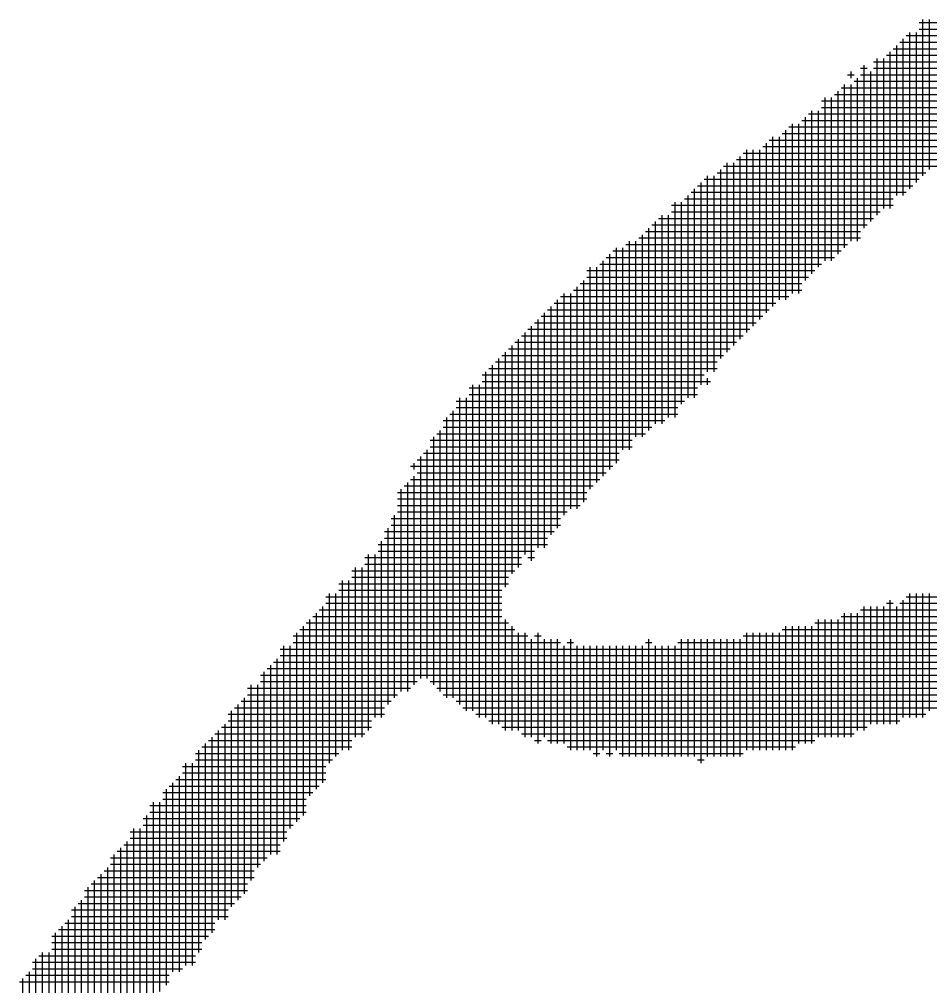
# Model space of a CAD drawing. Header units: feet. Extents: x 0 to 1079770, y 0 to 240000.
# Drawn here: x 970825.5 to 971260.2, y 14188.1 to 14649.2 of the extents above; entities that cross this region are included whole.
import ezdxf

# ---------------------------------------------------------------- set-up
doc = ezdxf.new("R2010")
doc.units = ezdxf.units.FT
doc.header["$LTSCALE"] = 2200
doc.header["$MEASUREMENT"] = 0
doc.layers.add('CX-MISC', color=2, linetype='CONTINUOUS')

msp = doc.modelspace()

# ---------------------------------------------------------------- linework, layer by layer
at = {"layer": 'CX-MISC'}
for p, q in [((971254.71, 14647.67), (971397.79, 14647.67)), ((971256.27, 14649.23), (971256.27, 14574.58)), ((971259.38, 14649.23), (971259.38, 14577.69)), ((971248.49, 14641.45), (971379.13, 14641.45)), ((971250.04, 14643.01), (971250.04, 14568.36)), ((971253.16, 14643.01), (971253.16, 14571.47)), ((971254.71, 14644.56), (971388.46, 14644.56)), ((971243.82, 14636.79), (971243.82, 14565.25)), ((971245.38, 14638.34), (971376.02, 14638.34)), ((971246.93, 14639.9), (971246.93, 14565.25)), ((971239.16, 14632.12), (971363.57, 14632.12)), ((971240.71, 14633.68), (971240.71, 14559.03)), ((971242.27, 14635.23), (971369.8, 14635.23)), ((971228.27, 14627.45), (971228.27, 14549.69)), ((971232.94, 14629.01), (971348.02, 14629.01)), ((971234.49, 14630.56), (971234.49, 14555.92)), ((971237.6, 14630.56), (971237.6, 14559.03)), ((971220.5, 14622.79), (971223.61, 14622.79)), ((971222.05, 14624.34), (971222.05, 14621.23)), ((971226.72, 14625.9), (971229.83, 14625.9)), ((971226.72, 14622.79), (971338.69, 14622.79)), ((971231.38, 14624.34), (971231.38, 14552.8)), ((971232.94, 14625.9), (971348.02, 14625.9)), ((971218.94, 14618.12), (971218.94, 14540.36)), ((971222.05, 14618.12), (971222.05, 14543.47)), ((971223.61, 14619.68), (971332.47, 14619.68)), ((971225.16, 14621.23), (971225.16, 14543.47)), ((971214.28, 14613.46), (971323.14, 14613.46)), ((971215.83, 14615.01), (971215.83, 14537.25)), ((971217.39, 14616.57), (971326.25, 14616.57)), ((971208.05, 14610.35), (971316.92, 14610.35)), ((971209.61, 14611.9), (971209.61, 14534.14)), ((971212.72, 14611.9), (971212.72, 14534.14)), ((971201.83, 14604.13), (971307.59, 14604.13)), ((971203.39, 14605.68), (971203.39, 14527.92)), ((971206.5, 14605.68), (971206.5, 14531.03)), ((971208.05, 14607.24), (971313.81, 14607.24)), ((971194.06, 14599.46), (971194.06, 14518.59)), ((971197.17, 14599.46), (971197.17, 14518.59)), ((971198.72, 14601.02), (971301.37, 14601.02)), ((971200.28, 14602.57), (971200.28, 14524.81)), ((971189.39, 14594.8), (971292.04, 14594.8)), ((971190.95, 14596.35), (971190.95, 14515.48)), ((971192.5, 14597.91), (971295.15, 14597.91)), ((971181.62, 14590.13), (971181.62, 14509.26)), ((971183.17, 14591.68), (971282.7, 14591.68)), ((971184.73, 14593.24), (971184.73, 14512.37)), ((971187.84, 14593.24), (971187.84, 14515.48)), ((971170.73, 14585.46), (971273.37, 14585.46)), ((971172.28, 14587.02), (971172.28, 14499.93)), ((971175.4, 14587.02), (971175.4, 14503.04)), ((971178.51, 14587.02), (971178.51, 14506.15)), ((971180.06, 14588.57), (971279.59, 14588.57)), ((971162.95, 14580.8), (971162.95, 14490.6)), ((971166.06, 14580.8), (971166.06, 14493.71)), ((971167.62, 14582.35), (971270.26, 14582.35)), ((971169.17, 14583.91), (971169.17, 14496.82)), ((971158.29, 14576.13), (971257.82, 14576.13)), ((971159.84, 14577.69), (971159.84, 14487.49)), ((971161.4, 14579.24), (971264.04, 14579.24)), ((971150.51, 14571.47), (971150.51, 14475.04)), ((971152.07, 14573.02), (971254.71, 14573.02)), ((971153.62, 14574.58), (971153.62, 14481.27)), ((971156.73, 14574.58), (971156.73, 14481.27)), ((971145.85, 14566.8), (971248.49, 14566.8)), ((971147.4, 14568.36), (971147.4, 14468.82)), ((971148.96, 14569.91), (971251.6, 14569.91)), ((971138.07, 14562.14), (971138.07, 14459.49)), ((971141.18, 14562.14), (971141.18, 14465.71)), ((971142.74, 14563.69), (971242.27, 14563.69)), ((971144.29, 14565.25), (971144.29, 14468.82)), ((971136.52, 14560.58), (971242.27, 14560.58)), ((971136.52, 14557.47), (971236.05, 14557.47)), ((971130.29, 14554.36), (971232.94, 14554.36)), ((971131.85, 14555.92), (971131.85, 14456.38)), ((971134.96, 14555.92), (971134.96, 14459.49)), ((971125.63, 14549.69), (971125.63, 14453.27)), ((971127.18, 14551.25), (971229.83, 14551.25)), ((971128.74, 14552.8), (971128.74, 14456.38)), ((971120.96, 14545.03), (971226.72, 14545.03)), ((971122.52, 14546.58), (971122.52, 14450.16)), ((971124.07, 14548.14), (971226.72, 14548.14)), ((971110.08, 14540.36), (971110.08, 14437.72)), ((971113.19, 14540.36), (971113.19, 14443.94)), ((971114.74, 14541.92), (971220.5, 14541.92)), ((971116.3, 14543.47), (971116.3, 14443.94)), ((971119.41, 14543.47), (971119.41, 14450.16)), ((971105.41, 14535.7), (971214.28, 14535.7)), ((971106.97, 14537.25), (971106.97, 14434.61)), ((971108.52, 14538.81), (971217.39, 14538.81)), ((971097.64, 14531.03), (971097.64, 14425.28)), ((971100.75, 14531.03), (971100.75, 14428.39)), ((971102.3, 14532.59), (971208.05, 14532.59)), ((971103.86, 14534.14), (971103.86, 14431.5)), ((971096.08, 14529.48), (971204.94, 14529.48)), ((971096.08, 14526.37), (971201.83, 14526.37)), ((971091.41, 14521.7), (971091.41, 14415.95)), ((971092.97, 14523.26), (971198.72, 14523.26)), ((971094.52, 14524.81), (971094.52, 14419.06)), ((971083.64, 14517.04), (971192.5, 14517.04)), ((971085.19, 14518.59), (971085.19, 14412.84)), ((971088.3, 14518.59), (971088.3, 14415.95)), ((971089.86, 14520.15), (971198.72, 14520.15)), ((971078.97, 14512.37), (971078.97, 14403.51)), ((971080.53, 14513.92), (971186.28, 14513.92)), ((971082.08, 14515.48), (971082.08, 14406.62)), ((971074.31, 14507.7), (971180.06, 14507.7)), ((971075.86, 14509.26), (971075.86, 14397.28)), ((971077.42, 14510.81), (971183.17, 14510.81)), ((971069.64, 14503.04), (971069.64, 14391.06)), ((971071.2, 14504.59), (971176.95, 14504.59)), ((971072.75, 14506.15), (971072.75, 14397.28)), ((971064.98, 14498.37), (971170.73, 14498.37)), ((971066.53, 14499.93), (971066.53, 14394.17)), ((971068.09, 14501.48), (971173.84, 14501.48)), ((971060.31, 14493.71), (971060.31, 14384.84)), ((971061.87, 14495.26), (971167.62, 14495.26)), ((971063.42, 14496.82), (971063.42, 14387.95)), ((971055.64, 14489.04), (971161.4, 14489.04)), ((971057.2, 14490.6), (971057.2, 14378.62)), ((971058.76, 14492.15), (971164.51, 14492.15)), ((971050.98, 14484.38), (971050.98, 14313.3)), ((971052.53, 14485.93), (971158.29, 14485.93)), ((971054.09, 14487.49), (971054.09, 14313.3)), ((971046.31, 14479.71), (971152.07, 14479.71)), ((971047.87, 14481.27), (971047.87, 14316.41)), ((971049.42, 14482.82), (971158.29, 14482.82)), ((971041.65, 14475.04), (971041.65, 14319.52)), ((971044.76, 14475.04), (971044.76, 14316.41)), ((971046.31, 14476.6), (971155.18, 14476.6)), ((971153.62, 14478.16), (971153.62, 14475.04)), ((971040.09, 14473.49), (971148.96, 14473.49)), ((971040.09, 14470.38), (971148.96, 14470.38)), ((971033.87, 14467.27), (971142.74, 14467.27)), ((971035.43, 14468.82), (971035.43, 14322.64)), ((971038.54, 14468.82), (971038.54, 14319.52)), ((971030.76, 14461.05), (971139.63, 14461.05)), ((971032.32, 14462.6), (971032.32, 14325.75)), ((971033.87, 14464.16), (971139.63, 14464.16)), ((971027.65, 14457.94), (971133.4, 14457.94)), ((971029.21, 14459.49), (971029.21, 14325.75)), ((971024.54, 14451.72), (971124.07, 14451.72)), ((971026.1, 14453.27), (971026.1, 14328.86)), ((971027.65, 14454.83), (971127.18, 14454.83)), ((971021.43, 14448.61), (971117.85, 14448.61)), ((971022.99, 14450.16), (971022.99, 14331.97)), ((971018.32, 14442.39), (971111.63, 14442.39)), ((971019.88, 14443.94), (971019.88, 14335.08)), ((971021.43, 14445.5), (971117.85, 14445.5)), ((971013.65, 14437.72), (971013.65, 14434.61)), ((971015.21, 14439.28), (971111.63, 14439.28)), ((971016.76, 14440.83), (971016.76, 14335.08)), ((971012.1, 14436.16), (971108.52, 14436.16)), ((971015.21, 14433.05), (971105.41, 14433.05)), ((971010.54, 14428.39), (971010.54, 14328.86)), ((971012.1, 14429.94), (971102.3, 14429.94)), ((971013.65, 14431.5), (971013.65, 14331.97)), ((971007.43, 14425.28), (971007.43, 14328.86)), ((971008.99, 14426.83), (971099.19, 14426.83)), ((971005.88, 14423.72), (971096.08, 14423.72)), ((971005.88, 14420.61), (971096.08, 14420.61)), ((971005.88, 14417.5), (971092.97, 14417.5)), ((971002.77, 14411.28), (971083.64, 14411.28)), ((971004.32, 14412.84), (971004.32, 14325.75)), ((971005.88, 14414.39), (971086.75, 14414.39)), ((971001.21, 14406.62), (971001.21, 14322.64)), ((971002.77, 14408.17), (971083.64, 14408.17)), ((970999.66, 14405.06), (971080.53, 14405.06)), ((970999.66, 14401.95), (971077.42, 14401.95)), ((970996.55, 14398.84), (971077.42, 14398.84)), ((970998.1, 14400.4), (970998.1, 14316.41)), ((970990.33, 14392.62), (971064.98, 14392.62)), ((970991.88, 14394.17), (970991.88, 14310.19)), ((970994.99, 14394.17), (970994.99, 14316.41)), ((970996.55, 14395.73), (971071.2, 14395.73)), ((971068.09, 14392.62), (971071.2, 14392.62)), ((970985.66, 14387.95), (970985.66, 14307.08)), ((970988.77, 14387.95), (970988.77, 14307.08)), ((970990.33, 14389.51), (971064.98, 14389.51)), ((970984.11, 14386.4), (971061.87, 14386.4)), ((970984.11, 14383.29), (971058.76, 14383.29)), ((970977.88, 14380.18), (971058.76, 14380.18)), ((970979.44, 14381.73), (970979.44, 14300.86)), ((970982.55, 14381.73), (970982.55, 14300.86)), ((970971.66, 14373.96), (971055.64, 14373.96)), ((970973.22, 14375.51), (970973.22, 14294.64)), ((970976.33, 14375.51), (970976.33, 14297.75)), ((970977.88, 14377.07), (971055.64, 14377.07)), ((971248.49, 14373.96), (971407.12, 14373.96)), ((971250.04, 14375.51), (971250.04, 14316.41)), ((971253.16, 14375.51), (971253.16, 14316.41)), ((971256.27, 14375.51), (971256.27, 14316.41)), ((971259.38, 14375.51), (971259.38, 14319.52)), ((970970.11, 14369.29), (970970.11, 14285.31)), ((970971.66, 14370.85), (971055.64, 14370.85)), ((971228.27, 14369.29), (971228.27, 14310.19)), ((971231.38, 14369.29), (971231.38, 14313.3)), ((971234.49, 14369.29), (971234.49, 14313.3)), ((971237.6, 14369.29), (971237.6, 14313.3)), ((971239.16, 14370.85), (971242.27, 14370.85)), ((971240.71, 14372.4), (971240.71, 14313.3)), ((971243.82, 14369.29), (971243.82, 14313.3)), ((971245.38, 14370.85), (971397.79, 14370.85)), ((971246.93, 14372.4), (971246.93, 14316.41)), ((970965.44, 14364.63), (971055.64, 14364.63)), ((970967, 14366.18), (970967, 14282.2)), ((970968.55, 14367.74), (971055.64, 14367.74)), ((971217.39, 14364.63), (971385.35, 14364.63)), ((971218.94, 14366.18), (971218.94, 14307.08)), ((971222.05, 14366.18), (971222.05, 14307.08)), ((971225.16, 14366.18), (971225.16, 14310.19)), ((971226.72, 14367.74), (971391.57, 14367.74)), ((970960.78, 14359.96), (970960.78, 14269.76)), ((970962.33, 14361.52), (971058.76, 14361.52)), ((970963.89, 14363.07), (970963.89, 14279.09)), ((971057.2, 14363.07), (971057.2, 14310.19)), ((971060.31, 14359.96), (971060.31, 14310.19)), ((971190.95, 14359.96), (971190.95, 14300.86)), ((971194.06, 14359.96), (971194.06, 14300.86)), ((971197.17, 14359.96), (971197.17, 14303.97)), ((971200.28, 14359.96), (971200.28, 14303.97)), ((971203.39, 14359.96), (971203.39, 14303.97)), ((971204.94, 14361.52), (971369.8, 14361.52)), ((971206.5, 14363.07), (971206.5, 14307.08)), ((971209.61, 14363.07), (971209.61, 14307.08)), ((971212.72, 14363.07), (971212.72, 14307.08)), ((971215.83, 14363.07), (971215.83, 14307.08)), ((970956.11, 14355.29), (971068.09, 14355.29)), ((970957.67, 14356.85), (970957.67, 14266.65)), ((970959.22, 14358.4), (971061.87, 14358.4)), ((971063.42, 14356.85), (971063.42, 14310.19)), ((971066.53, 14356.85), (971066.53, 14307.08)), ((971071.2, 14355.29), (971074.31, 14355.29)), ((971072.75, 14356.85), (971072.75, 14303.97)), ((971170.73, 14355.29), (971357.35, 14355.29)), ((971172.28, 14356.85), (971172.28, 14300.86)), ((971175.4, 14356.85), (971175.4, 14300.86)), ((971178.51, 14356.85), (971178.51, 14300.86)), ((971181.62, 14356.85), (971181.62, 14300.86)), ((971184.73, 14356.85), (971184.73, 14300.86)), ((971187.84, 14356.85), (971187.84, 14300.86)), ((971189.39, 14358.4), (971369.8, 14358.4)), ((970951.45, 14350.63), (970951.45, 14257.32)), ((970954.56, 14350.63), (970954.56, 14263.54)), ((970956.11, 14352.18), (971083.64, 14352.18)), ((971069.64, 14353.74), (971069.64, 14307.08)), ((971075.86, 14353.74), (971075.86, 14307.08)), ((971078.97, 14353.74), (971078.97, 14303.97)), ((971082.08, 14353.74), (971082.08, 14303.97)), ((971085.19, 14350.63), (971085.19, 14303.97)), ((971086.75, 14352.18), (971089.86, 14352.18)), ((971088.3, 14353.74), (971088.3, 14300.86)), ((971091.41, 14350.63), (971091.41, 14300.86)), ((971094.52, 14350.63), (971094.52, 14300.86)), ((971097.64, 14350.63), (971097.64, 14300.86)), ((971100.75, 14350.63), (971100.75, 14297.75)), ((971103.86, 14350.63), (971103.86, 14300.86)), ((971106.97, 14350.63), (971106.97, 14297.75)), ((971110.08, 14350.63), (971110.08, 14300.86)), ((971113.19, 14350.63), (971113.19, 14297.75)), ((971116.3, 14350.63), (971116.3, 14297.75)), ((971119.41, 14350.63), (971119.41, 14297.75)), ((971122.52, 14350.63), (971122.52, 14297.75)), ((971124.07, 14352.18), (971127.18, 14352.18)), ((971125.63, 14353.74), (971125.63, 14297.75)), ((971128.74, 14350.63), (971128.74, 14297.75)), ((971131.85, 14350.63), (971131.85, 14297.75)), ((971134.96, 14350.63), (971134.96, 14297.75)), ((971138.07, 14350.63), (971138.07, 14297.75)), ((971139.63, 14352.18), (971351.13, 14352.18)), ((971141.18, 14353.74), (971141.18, 14297.75)), ((971144.29, 14353.74), (971144.29, 14297.75)), ((971147.4, 14353.74), (971147.4, 14297.75)), ((971150.51, 14353.74), (971150.51, 14294.64)), ((971153.62, 14353.74), (971153.62, 14297.75)), ((971156.73, 14353.74), (971156.73, 14297.75)), ((971159.84, 14353.74), (971159.84, 14297.75)), ((971162.95, 14353.74), (971162.95, 14297.75)), ((971166.06, 14353.74), (971166.06, 14297.75)), ((971169.17, 14353.74), (971169.17, 14297.75)), ((970949.89, 14349.07), (971348.02, 14349.07)), ((970949.89, 14345.96), (971332.47, 14345.96)), ((970945.23, 14341.3), (970945.23, 14251.1)), ((970946.78, 14342.85), (971323.14, 14342.85)), ((970948.34, 14344.41), (970948.34, 14251.1)), ((970940.56, 14336.63), (971313.81, 14336.63)), ((970942.12, 14338.19), (970942.12, 14247.99)), ((970943.67, 14339.74), (971316.92, 14339.74)), ((970935.89, 14331.97), (970935.89, 14238.65)), ((970939, 14331.97), (970939, 14244.88)), ((970940.56, 14333.52), (971015.21, 14333.52)), ((971021.43, 14333.52), (971304.48, 14333.52)), ((970934.34, 14330.41), (971012.1, 14330.41)), ((970934.34, 14327.3), (971005.88, 14327.3)), ((971024.54, 14330.41), (971292.04, 14330.41)), ((971027.65, 14327.3), (971288.92, 14327.3)), ((970929.67, 14322.64), (970929.67, 14229.32)), ((970931.23, 14324.19), (971002.77, 14324.19)), ((970932.78, 14325.75), (970932.78, 14232.43)), ((971033.87, 14324.19), (971276.48, 14324.19)), ((970925.01, 14317.97), (970999.66, 14317.97)), ((970926.56, 14319.52), (970926.56, 14226.21)), ((970928.12, 14321.08), (970999.66, 14321.08)), ((971036.98, 14321.08), (971267.15, 14321.08)), ((971043.2, 14317.97), (971257.82, 14317.97)), ((970923.45, 14313.3), (970923.45, 14219.99)), ((970925.01, 14314.86), (970993.44, 14314.86)), ((971049.42, 14314.86), (971245.38, 14314.86)), ((970918.79, 14308.64), (970990.33, 14308.64)), ((970920.34, 14310.19), (970920.34, 14219.99)), ((970921.9, 14311.75), (970993.44, 14311.75)), ((971055.64, 14311.75), (971229.83, 14311.75)), ((971064.98, 14308.64), (971223.61, 14308.64)), ((970914.12, 14303.97), (970914.12, 14210.66)), ((970915.68, 14305.53), (970984.11, 14305.53)), ((970917.23, 14307.08), (970917.23, 14213.77)), ((971071.2, 14305.53), (971074.31, 14305.53)), ((971077.42, 14305.53), (971204.94, 14305.53)), ((970909.46, 14299.31), (970977.88, 14299.31)), ((970911.01, 14300.86), (970911.01, 14204.44)), ((970912.57, 14302.42), (970984.11, 14302.42)), ((971086.75, 14302.42), (971195.61, 14302.42)), ((971099.19, 14299.31), (971102.3, 14299.31)), ((971105.41, 14299.31), (971108.52, 14299.31)), ((971111.63, 14299.31), (971170.73, 14299.31)), ((970904.79, 14294.64), (970904.79, 14198.22)), ((970907.9, 14294.64), (970907.9, 14198.22)), ((970909.46, 14296.2), (970974.77, 14296.2)), ((971148.96, 14296.2), (971152.07, 14296.2)), ((970903.24, 14293.09), (970971.66, 14293.09)), ((970900.12, 14286.87), (970971.66, 14286.87)), ((970901.68, 14288.42), (970901.68, 14195.11)), ((970903.24, 14289.98), (970971.66, 14289.98)), ((970895.46, 14282.2), (970895.46, 14188.89)), ((970897.01, 14283.76), (970968.55, 14283.76)), ((970898.57, 14285.31), (970898.57, 14195.11)), ((970893.9, 14280.64), (970965.44, 14280.64)), ((970893.9, 14277.53), (970962.33, 14277.53)), ((970887.68, 14274.42), (970962.33, 14274.42)), ((970889.24, 14275.98), (970889.24, 14182.67)), ((970892.35, 14275.98), (970892.35, 14185.78)), ((970884.57, 14268.2), (970959.22, 14268.2)), ((970886.13, 14269.76), (970886.13, 14176.45)), ((970887.68, 14271.31), (970962.33, 14271.31)), ((970879.91, 14263.54), (970879.91, 14167.12)), ((970883.02, 14263.54), (970883.02, 14170.23)), ((970884.57, 14265.09), (970956.11, 14265.09)), ((970878.35, 14261.98), (970953, 14261.98)), ((970878.35, 14258.87), (970953, 14258.87)), ((970873.69, 14254.21), (970873.69, 14157.78)), ((970875.24, 14255.76), (970949.89, 14255.76)), ((970876.8, 14257.32), (970876.8, 14164)), ((970869.02, 14249.54), (970943.67, 14249.54)), ((970870.58, 14251.1), (970870.58, 14151.56)), ((970872.13, 14252.65), (970949.89, 14252.65)), ((970867.47, 14244.88), (970867.47, 14151.56)), ((970869.02, 14246.43), (970940.56, 14246.43)), ((970862.8, 14240.21), (970937.45, 14240.21)), ((970864.36, 14241.76), (970864.36, 14145.34)), ((970865.91, 14243.32), (970937.45, 14243.32)), ((970858.13, 14235.54), (970858.13, 14139.12)), ((970859.69, 14237.1), (970934.34, 14237.1)), ((970861.24, 14238.65), (970861.24, 14139.12)), ((970856.58, 14233.99), (970934.34, 14233.99)), ((970856.58, 14230.88), (970931.23, 14230.88)), ((970851.91, 14226.21), (970851.91, 14126.68)), ((970853.47, 14227.77), (970928.12, 14227.77)), ((970855.02, 14229.32), (970855.02, 14132.9)), ((970850.36, 14224.66), (970925.01, 14224.66)), ((970850.36, 14221.55), (970925.01, 14221.55)), ((970845.69, 14216.88), (970845.69, 14120.46)), ((970847.25, 14218.44), (970918.79, 14218.44)), ((970848.8, 14219.99), (970848.8, 14120.46)), ((970841.03, 14212.22), (970915.68, 14212.22)), ((970842.58, 14213.77), (970842.58, 14114.24)), ((970844.14, 14215.33), (970918.79, 14215.33)), ((970841.03, 14209.11), (970912.57, 14209.11)), ((970834.81, 14202.88), (970909.46, 14202.88)), ((970836.36, 14204.44), (970836.36, 14098.69)), ((970839.47, 14204.44), (970839.47, 14104.91)), ((970841.03, 14206), (970912.57, 14206)), ((970831.7, 14199.77), (970909.46, 14199.77)), ((970833.25, 14201.33), (970833.25, 14095.58)), ((970828.59, 14193.55), (970897.01, 14193.55)), ((970830.14, 14195.11), (970830.14, 14089.36)), ((970831.7, 14196.66), (970903.24, 14196.66)), ((970825.48, 14190.44), (970897.01, 14190.44)), ((970827.03, 14192), (970827.03, 14083.13))]:
    msp.add_line(p, q, dxfattribs=at)

doc.saveas('drawing.dxf')
